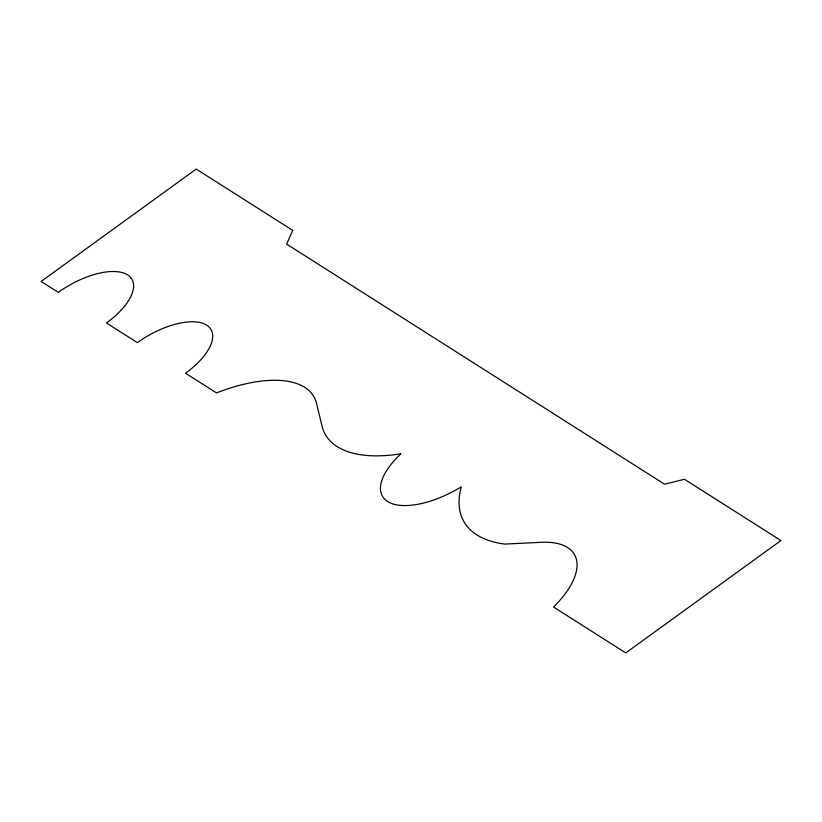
<?xml version="1.0" encoding="UTF-8"?>
<svg xmlns="http://www.w3.org/2000/svg" width="822" height="822" viewBox="0 0 822 822"><rect width="100%" height="100%" fill="white"/><g stroke="black" fill="none" stroke-linecap="round" stroke-linejoin="round"><path stroke-width="1.23" d="M292.704 230.376L286.652 244.113L664.608 484.24L684.418 479.247L780.9 540.547L625.778 652.925L553.555 607.037A89.999 40.864 -29.7 0 0 539.489 542.397L504.872 544.082A169.342 76.878 -29.7 0 1 461.224 486.85A68.38 31.041 -29.7 0 1 388.714 502.15A68.38 31.041 -29.7 0 1 400.972 453.785A155.379 70.538 -29.7 0 1 322.604 428.283L316.491 403.283A119.416 54.211 -29.7 0 0 216.505 392.895L185.546 373.229A57.119 25.934 -29.7 0 0 206.723 325.152A57.119 25.934 -29.7 0 0 137.397 342.64L106.449 322.974A57.119 25.934 -29.7 0 0 127.616 274.897A57.119 25.934 -29.7 0 0 58.3 292.375L41.1 281.453L196.222 169.075L292.704 230.376"/></g></svg>
